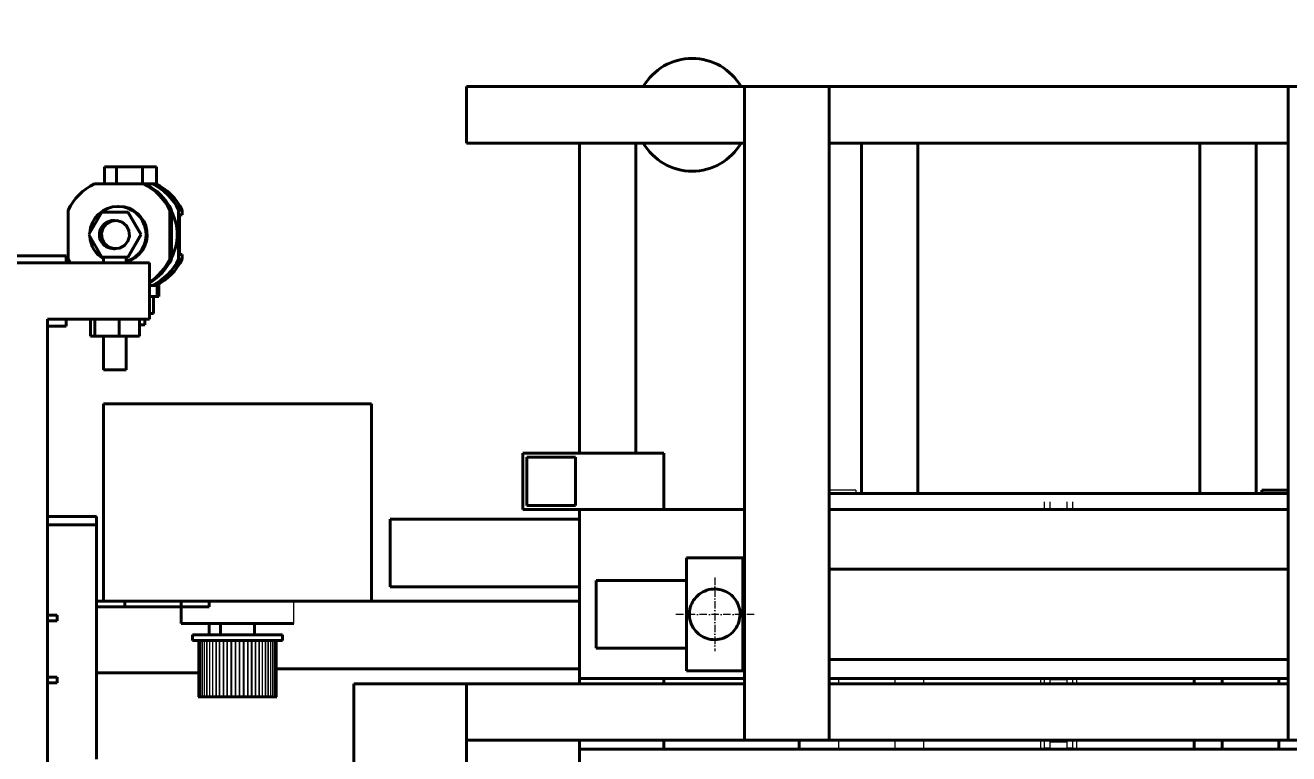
# Model space of a CAD drawing. Header units: millimetres. Extents: x -535 to 3636, y 24 to 870.
# Drawn here: x -382.5 to -179.5, y 603.9 to 721 of the extents above; entities that cross this region are included whole.
import ezdxf

# ---------------------------------------------------------------- set-up
doc = ezdxf.new("R2010")
doc.units = ezdxf.units.MM
doc.header["$PDMODE"] = 1
doc.header["$PDSIZE"] = -1
doc.linetypes.add('ACAD_ISO10W100', pattern=[18, 12, -3, 0, -3])
doc.styles.get("Standard").update_dxf_attribs({"font": 'times_0.ttf'})
doc.dimstyles.new('ISO-25', dxfattribs={"dimtxt": 2.5, "dimasz": 2.5, "dimexe": 1.25, "dimexo": 0.625, "dimtad": 1, "dimtxsty": 'Standard', "dimcen": 2.5, "dimadec": 0, "dimazin": 0, "dimtfac": 1, "dimtmove": 0, "dimatfit": 3, "dimfxl": 1, "dimarcsym": 0})

# ---------------------------------------------------------------- blocks, each defined once
blk = doc.blocks.new('*D81')
at = {"color": 0, "lineweight": -2}
for p, q in [((-469.46, 691.35), (-469.46, 793.57)), ((50.97, 792.57), (-466.16, 792.57)), ((54.27, 692.09), (54.27, 793.57))]:
    blk.add_line(p, q, dxfattribs=at)
at = {"color": 0, "lineweight": 15}
for points in [[(-466.16, 793.12), (-466.16, 792.02), (-469.46, 792.57)], [(50.97, 793.12), (50.97, 792.02), (54.27, 792.57)]]:
    blk.add_solid(points, dxfattribs=at)
at = {"layer": 'Defpoints', "color": 0, "lineweight": 15}
for p in [(-469.46, 792.57), (-469.46, 690.35), (54.27, 691.09)]:
    blk.add_point(p, dxfattribs=at)
at = {"color": 0, "lineweight": 15, "insert": (-207.59, 795.88), "char_height": 3.5, "attachment_point": 5}
blk.add_mtext('600', dxfattribs=at)

msp = doc.modelspace()

# ---------------------------------------------------------------- linework, layer by layer
at = {"color": 7, "linetype": 'Continuous', "lineweight": 40}
for p, q in [((-311.5788, 711.1652), (-311.5788, 702.1022)), ((-266.8961, 711.1652), (-311.5788, 711.1652)), ((-266.8961, 711.1652), (-266.8961, 606.0942)), ((-266.8961, 711.1652), (-253.3016, 711.1652)), ((-253.3016, 606.0942), (-253.3016, 711.1652)), ((-179.5329, 711.1652), (-253.3016, 711.1652)), ((-179.5329, 711.1652), (-179.5329, 606.0942)), ((-179.5329, 711.1652), (-165.9384, 711.1652)), ((-266.8961, 702.1022), (-311.5788, 702.1022)), ((-293.4528, 652.2557), (-293.4528, 702.1022)), ((-284.3898, 652.2557), (-284.3898, 702.1022)), ((-179.5329, 702.1022), (-253.3016, 702.1022)), ((-248.1378, 702.1022), (-248.1378, 645.784)), ((-239.0748, 702.1022), (-239.0748, 645.784)), ((-193.7598, 702.1022), (-193.7598, 645.784)), ((-184.6968, 702.1022), (-184.6968, 645.784)), ((-369.7584, 698.2504), (-369.7584, 695.5315)), ((-369.7584, 698.2504), (-367.833, 698.2504)), ((-367.833, 698.2504), (-367.833, 695.5315)), ((-367.833, 698.2504), (-363.6513, 698.2504)), ((-363.6513, 698.2504), (-363.6513, 695.5315)), ((-363.6513, 698.2504), (-361.3951, 698.2504)), ((-361.3951, 698.2504), (-361.3951, 695.5315)), ((-363.4993, 695.5315), (-371.3981, 695.5315)), ((-363.4993, 695.5315), (-363.2289, 695.5315)), ((-362.0641, 695.5315), (-363.2289, 695.5315)), ((-362.0641, 695.5315), (-361.6383, 695.5315)), ((-361.6383, 695.5315), (-361.3951, 695.5315)), ((-375.6033, 683.4244), (-375.6033, 691.3253)), ((-372.3098, 687.3748), (-370.2173, 691)), ((-370.2173, 691), (-366.0324, 691)), ((-367.4487, 691.9063), (-367.6151, 691.9063)), ((-365.97, 691), (-366.0324, 691)), ((-366.0324, 691), (-363.9399, 687.3748)), ((-365.97, 691), (-363.8775, 687.3748)), ((-359.2942, 683.4244), (-359.2942, 691.3253)), ((-359.2942, 691.3253), (-359.0238, 691.3253)), ((-359.0238, 683.4244), (-359.0238, 691.3253)), ((-357.859, 691.3253), (-357.2974, 691.3253)), ((-357.859, 683.4244), (-357.859, 691.3253)), ((-357.2974, 690.5469), (-357.6926, 690.5469)), ((-357.6926, 690.5469), (-357.6926, 684.2028)), ((-357.2974, 690.5469), (-357.2974, 691.3253)), ((-368.1248, 689.6406), (-368.3328, 689.6406)), ((-370.2173, 683.7496), (-372.3098, 687.3748)), ((-363.9399, 687.3748), (-366.0324, 683.7496)), ((-363.8775, 687.3748), (-365.97, 683.7496)), ((-363.8775, 687.3748), (-363.9399, 687.3748)), ((-368.3328, 685.1091), (-368.1248, 685.1091)), ((-391.4889, 683.9762), (-375.9527, 683.9762)), ((-390.8787, 682.8433), (-362.5359, 682.8433)), ((-375.9527, 682.8433), (-375.9527, 683.9762)), ((-375.6033, 683.4244), (-375.2954, 682.8433)), ((-369.3234, 683.7496), (-370.2173, 683.7496)), ((-369.9062, 683.7496), (-369.9062, 682.8433)), ((-366.9262, 683.7496), (-369.3234, 683.7496)), ((-366.0324, 683.7496), (-366.9262, 683.7496)), ((-366.281, 682.8433), (-366.281, 683.7496)), ((-365.97, 683.7496), (-366.0324, 683.7496)), ((-362.5359, 673.7803), (-362.5359, 682.8433)), ((-359.2942, 683.4244), (-359.0238, 683.4244)), ((-357.859, 683.4244), (-357.2974, 683.4244)), ((-357.6926, 684.2028), (-357.2974, 684.2028)), ((-357.2974, 683.4244), (-357.2974, 684.2028)), ((-362.0641, 679.2181), (-362.5359, 679.2181)), ((-362.0641, 679.2181), (-361.6782, 679.2181)), ((-361.6782, 679.2181), (-361.2801, 679.2181)), ((-361.2801, 677.4055), (-361.2801, 679.2181)), ((-361.2801, 679.2181), (-361.0452, 679.2181)), ((-361.0452, 677.4055), (-361.0452, 679.2181)), ((-361.2801, 677.4055), (-362.5359, 677.4055)), ((-361.8817, 677.4055), (-361.8817, 674.6866)), ((-361.0452, 677.4055), (-361.2801, 677.4055)), ((-361.8817, 674.6866), (-362.5359, 674.6866)), ((-378.9449, 673.7803), (-362.5359, 673.7803)), ((-378.9449, 673.7803), (-378.9449, 546.8983)), ((-378.9449, 672.6475), (-375.9527, 672.6475)), ((-375.9527, 672.6475), (-375.9527, 673.7803)), ((-372.0206, 671.0614), (-372.0206, 673.7803)), ((-371.3127, 671.0614), (-371.3127, 673.7803)), ((-367.3858, 671.0614), (-367.3858, 673.7803)), ((-364.1667, 671.0614), (-364.1667, 673.7803)), ((-363.311, 672.874), (-364.1667, 672.874)), ((-363.311, 672.874), (-363.311, 673.7803)), ((-371.3127, 671.0614), (-372.0206, 671.0614)), ((-367.3858, 671.0614), (-371.3127, 671.0614)), ((-369.9062, 671.0614), (-369.9062, 665.6236)), ((-364.1667, 671.0614), (-367.3858, 671.0614)), ((-366.281, 665.6236), (-366.281, 671.0614)), ((-366.281, 665.6236), (-369.9062, 665.6236)), ((-369.9431, 660.1858), (-369.9431, 628.4653)), ((-348.3913, 660.1858), (-369.9431, 660.1858)), ((-326.8395, 660.1858), (-348.3913, 660.1858)), ((-326.8395, 628.4653), (-326.8395, 660.1858)), ((-302.5158, 652.2557), (-302.5158, 643.1927)), ((-279.8583, 652.2557), (-302.5158, 652.2557)), ((-279.8583, 643.1927), (-279.8583, 652.2557)), ((-294.0872, 651.6213), (-301.8814, 651.6213)), ((-301.8814, 651.6213), (-301.8814, 643.8271)), ((-294.0872, 643.8271), (-294.0872, 651.6213)), ((-179.5329, 645.784), (-253.3016, 645.784)), ((-179.5329, 646.3181), (-183.7905, 646.3181)), ((-183.7905, 646.3181), (-183.7905, 645.784)), ((-301.8814, 643.8271), (-294.0872, 643.8271)), ((-378.9449, 642.0598), (-371.0488, 642.0598)), ((-371.0488, 642.0598), (-371.0488, 640.7004)), ((-302.5158, 643.1927), (-293.4528, 643.1927)), ((-293.4528, 643.1927), (-293.4528, 616.0037)), ((-266.8961, 643.1927), (-293.4528, 643.1927)), ((-179.5329, 643.1927), (-253.3016, 643.1927)), ((-371.0488, 640.7004), (-378.9449, 640.7004)), ((-371.0488, 628.4653), (-371.0488, 640.7004)), ((-323.8845, 630.7311), (-323.8845, 641.6067)), ((-323.8845, 641.6067), (-293.4528, 641.6067)), ((-267.1701, 635.3965), (-276.2331, 635.3965)), ((-276.2331, 617.2706), (-276.2331, 635.3965)), ((-267.1701, 617.2706), (-267.1701, 635.3965)), ((-266.8961, 633.584), (-267.1701, 633.584)), ((-179.5329, 633.584), (-253.3016, 633.584)), ((-290.7339, 620.8957), (-290.7339, 631.7714)), ((-276.2331, 631.7714), (-290.7339, 631.7714)), ((-323.8845, 630.7311), (-293.4528, 630.7311)), ((-371.0488, 627.559), (-371.0488, 628.4653)), ((-371.0488, 628.4653), (-366.5173, 628.4653)), ((-366.5173, 627.559), (-371.0488, 627.559)), ((-371.0488, 603.0451), (-371.0488, 627.559)), ((-366.5173, 628.4653), (-366.5173, 627.559)), ((-357.4543, 628.4653), (-366.5173, 628.4653)), ((-357.4543, 627.559), (-366.5173, 627.559)), ((-357.4543, 627.559), (-357.4543, 628.4653)), ((-357.4543, 628.4653), (-353.8352, 628.4653)), ((-357.4543, 627.559), (-357.4543, 624.8401)), ((-352.9228, 627.559), (-357.4543, 627.559)), ((-348.3913, 628.4653), (-353.8352, 628.4653)), ((-352.9228, 628.4653), (-352.9228, 627.559)), ((-326.8395, 628.4653), (-348.3913, 628.4653)), ((-293.4528, 628.4653), (-326.8395, 628.4653)), ((-378.9449, 626.1996), (-377.4841, 626.1996)), ((-377.4841, 626.1996), (-377.3929, 626.1996)), ((-377.3929, 625.2933), (-377.3929, 626.1996)), ((-378.9449, 625.2933), (-377.4841, 625.2933)), ((-377.4841, 625.2933), (-377.3929, 625.2933)), ((-348.3913, 624.8401), (-357.4543, 624.8401)), ((-352.9228, 624.8401), (-352.9228, 623.0275)), ((-351.1102, 624.8401), (-351.1102, 623.0275)), ((-339.3283, 624.8401), (-348.3913, 624.8401)), ((-345.6724, 623.0275), (-345.6724, 624.8401)), ((-355.6417, 623.0275), (-355.6417, 622.1212)), ((-355.6417, 623.0275), (-341.1409, 623.0275)), ((-355.6417, 622.1212), (-341.1409, 622.1212)), ((-341.1409, 622.1212), (-341.1409, 623.0275)), ((-276.2331, 620.8957), (-290.7339, 620.8957)), ((-293.4528, 617.5897), (-342.053, 617.5897)), ((-276.2331, 617.2706), (-267.1701, 617.2706)), ((-267.1701, 619.0832), (-266.8961, 619.0832)), ((-253.3016, 619.0832), (-179.5329, 619.0832)), ((-378.9449, 616.2303), (-377.4841, 616.2303)), ((-378.9449, 615.324), (-377.4841, 615.324)), ((-377.4841, 616.2303), (-377.3929, 616.2303)), ((-377.4841, 615.324), (-377.3929, 615.324)), ((-377.3929, 615.324), (-377.3929, 616.2303)), ((-354.7296, 616.9067), (-371.0488, 616.9067)), ((-266.8961, 616.0037), (-293.4528, 616.0037)), ((-293.4528, 615.1572), (-293.4528, 616.0037)), ((-279.8583, 615.1572), (-279.8583, 616.0037)), ((-179.5329, 616.0037), (-253.3016, 616.0037)), ((-194.6661, 616.0037), (-194.6661, 615.1572)), ((-190.1346, 615.1572), (-190.1346, 616.0037)), ((-181.0716, 615.1572), (-181.0716, 616.0037)), ((-311.5788, 615.1572), (-329.7048, 615.1572)), ((-329.7048, 579.5396), (-329.7048, 615.1572)), ((-311.5788, 579.5396), (-311.5788, 615.1572)), ((-266.8961, 615.1572), (-311.5788, 615.1572)), ((-179.5329, 615.1572), (-253.3016, 615.1572)), ((-354.7296, 613.0582), (-354.7233, 613.0582)), ((-354.7233, 613.0582), (-354.6664, 613.0582)), ((-354.6664, 613.0582), (-354.6476, 613.0582)), ((-354.6476, 613.0582), (-354.5346, 613.0582)), ((-354.5346, 613.0582), (-354.5034, 613.0582)), ((-354.5034, 613.0582), (-354.3354, 613.0582)), ((-354.3354, 613.0582), (-354.2922, 613.0582)), ((-354.2922, 613.0582), (-354.071, 613.0582)), ((-354.071, 613.0582), (-354.0163, 613.0582)), ((-354.0163, 613.0582), (-353.7445, 613.0582)), ((-353.7445, 613.0582), (-353.6789, 613.0582)), ((-353.6789, 613.0582), (-353.3593, 613.0582)), ((-353.3593, 613.0582), (-353.2835, 613.0582)), ((-353.2835, 613.0582), (-352.9197, 613.0582)), ((-352.9197, 613.0582), (-352.8344, 613.0582)), ((-352.8344, 613.0582), (-352.4304, 613.0582)), ((-352.4304, 613.0582), (-352.3368, 613.0582)), ((-352.3368, 613.0582), (-351.8969, 613.0582)), ((-351.8969, 613.0582), (-351.7959, 613.0582)), ((-351.7959, 613.0582), (-351.325, 613.0582)), ((-351.325, 613.0582), (-351.2176, 613.0582)), ((-351.2176, 613.0582), (-350.721, 613.0582)), ((-350.721, 613.0582), (-350.6085, 613.0582)), ((-350.6085, 613.0582), (-350.0914, 613.0582)), ((-350.0914, 613.0582), (-349.975, 613.0582)), ((-349.975, 613.0582), (-349.4432, 613.0582)), ((-349.4432, 613.0582), (-349.3242, 613.0582)), ((-349.3242, 613.0582), (-348.7835, 613.0582)), ((-348.7835, 613.0582), (-348.6631, 613.0582)), ((-348.6631, 613.0582), (-348.1195, 613.0582)), ((-348.1195, 613.0582), (-347.9991, 613.0582)), ((-347.9991, 613.0582), (-347.4584, 613.0582)), ((-347.4584, 613.0582), (-347.3394, 613.0582)), ((-347.3394, 613.0582), (-346.8076, 613.0582)), ((-346.8076, 613.0582), (-346.6912, 613.0582)), ((-346.6912, 613.0582), (-346.1741, 613.0582)), ((-346.1741, 613.0582), (-346.0616, 613.0582)), ((-346.0616, 613.0582), (-345.565, 613.0582)), ((-345.565, 613.0582), (-345.4576, 613.0582)), ((-345.4576, 613.0582), (-344.9868, 613.0582)), ((-344.9868, 613.0582), (-344.8857, 613.0582)), ((-344.8857, 613.0582), (-344.4459, 613.0582)), ((-344.4459, 613.0582), (-344.3522, 613.0582)), ((-344.3522, 613.0582), (-343.9482, 613.0582)), ((-343.9482, 613.0582), (-343.8629, 613.0582)), ((-343.8629, 613.0582), (-343.4992, 613.0582)), ((-343.4992, 613.0582), (-343.4233, 613.0582)), ((-343.4233, 613.0582), (-343.1038, 613.0582)), ((-343.1038, 613.0582), (-343.0381, 613.0582)), ((-343.0381, 613.0582), (-342.7663, 613.0582)), ((-342.7663, 613.0582), (-342.7116, 613.0582)), ((-342.7116, 613.0582), (-342.4904, 613.0582)), ((-342.4904, 613.0582), (-342.4472, 613.0582)), ((-342.4472, 613.0582), (-342.2793, 613.0582)), ((-342.2793, 613.0582), (-342.2481, 613.0582)), ((-342.2481, 613.0582), (-342.135, 613.0582)), ((-342.135, 613.0582), (-342.1162, 613.0582)), ((-342.1162, 613.0582), (-342.0593, 613.0582)), ((-342.0593, 613.0582), (-342.053, 613.0582)), ((-266.8961, 606.0942), (-311.5788, 606.0942)), ((-293.4528, 604.675), (-293.4528, 606.0942)), ((-279.8583, 604.675), (-279.8583, 606.0942)), ((-266.8961, 606.0942), (-253.3016, 606.0942)), ((-258.1071, 606.0942), (-258.1071, 604.675)), ((-179.5329, 606.0942), (-253.3016, 606.0942)), ((-194.6661, 606.0942), (-194.6661, 604.675)), ((-190.1346, 604.675), (-190.1346, 606.0942)), ((-181.0716, 604.675), (-181.0716, 606.0942)), ((-179.5329, 606.0942), (-165.9384, 606.0942)), ((-139.3818, 604.675), (-293.4528, 604.675)), ((-293.4528, 601.3614), (-293.4528, 604.675))]:
    msp.add_line(p, q, dxfattribs=at)
at = {"color": 7, "linetype": 'Continuous', "lineweight": 20}
for p, q in [((-249.0441, 646.3181), (-253.3016, 646.3181)), ((-249.0441, 646.3181), (-249.0441, 645.784)), ((-218.683, 643.1927), (-218.683, 644.4136)), ((-217.7767, 643.1927), (-217.7767, 644.4136)), ((-215.0578, 643.1927), (-215.0578, 644.4136)), ((-214.1515, 643.1927), (-214.1515, 644.4136)), ((-339.3283, 624.8401), (-339.3283, 628.4653)), ((-251.763, 615.1572), (-251.763, 616.0037)), ((-242.7, 615.1572), (-242.7, 616.0037)), ((-238.1685, 616.0037), (-238.1685, 615.1572)), ((-219.3174, 615.1572), (-219.3174, 616.0037)), ((-218.683, 615.8014), (-218.683, 616.0037)), ((-218.683, 615.1572), (-218.683, 615.8014)), ((-217.7767, 615.1572), (-217.7767, 616.0037)), ((-217.7767, 615.8336), (-215.0578, 615.8336)), ((-215.0578, 615.1572), (-215.0578, 616.0037)), ((-214.1515, 615.8014), (-214.1515, 616.0037)), ((-214.1515, 615.1572), (-214.1515, 615.8014)), ((-213.5171, 615.1572), (-213.5171, 616.0037)), ((-251.763, 604.675), (-251.763, 606.0942)), ((-242.7, 604.675), (-242.7, 606.0942)), ((-238.1685, 606.0942), (-238.1685, 604.675)), ((-219.3174, 604.675), (-219.3174, 606.0942)), ((-218.683, 605.832), (-218.683, 606.0942)), ((-218.683, 604.675), (-218.683, 605.832)), ((-217.7767, 604.8673), (-217.7767, 606.0942)), ((-217.7767, 605.8643), (-215.0578, 605.8643)), ((-215.0578, 604.8673), (-215.0578, 606.0942)), ((-214.1515, 605.832), (-214.1515, 606.0942)), ((-214.1515, 604.675), (-214.1515, 605.832)), ((-213.5171, 604.675), (-213.5171, 606.0942)), ((-218.683, 604.8673), (-217.7767, 604.8673)), ((-215.0578, 604.8673), (-214.1515, 604.8673))]:
    msp.add_line(p, q, dxfattribs=at)
at = {"color": 5, "linetype": 'ACAD_ISO10W100', "lineweight": 15, "ltscale": 0.1}
for p, q in [((-271.7016, 632.2458), (-271.7016, 620.4213)), ((-265.347, 626.3336), (-278.0561, 626.3336))]:
    msp.add_line(p, q, dxfattribs=at)
at = {"color": 7, "linetype": 'Continuous', "lineweight": 15}
for p, q in [((-354.7296, 622.1212), (-354.7296, 613.0582)), ((-354.7233, 613.0582), (-354.7233, 622.1212)), ((-354.6664, 622.1212), (-354.6664, 613.0582)), ((-354.6476, 613.0582), (-354.6476, 622.1212)), ((-354.5346, 622.1212), (-354.5346, 613.0582)), ((-354.5034, 613.0582), (-354.5034, 622.1212)), ((-354.3354, 622.1212), (-354.3354, 613.0582)), ((-354.2922, 613.0582), (-354.2922, 622.1212)), ((-354.071, 622.1212), (-354.071, 613.0582)), ((-354.0163, 613.0582), (-354.0163, 622.1212)), ((-353.7445, 622.1212), (-353.7445, 613.0582)), ((-353.6789, 613.0582), (-353.6789, 622.1212)), ((-353.3593, 622.1212), (-353.3593, 613.0582)), ((-353.2835, 613.0582), (-353.2835, 622.1212)), ((-352.9197, 622.1212), (-352.9197, 613.0582)), ((-352.8344, 613.0582), (-352.8344, 622.1212)), ((-352.4304, 622.1212), (-352.4304, 613.0582)), ((-352.3368, 613.0582), (-352.3368, 622.1212)), ((-351.8969, 622.1212), (-351.8969, 613.0582)), ((-351.7959, 613.0582), (-351.7959, 622.1212)), ((-351.325, 622.1212), (-351.325, 613.0582)), ((-351.2176, 613.0582), (-351.2176, 622.1212)), ((-350.721, 622.1212), (-350.721, 613.0582)), ((-350.6085, 613.0582), (-350.6085, 622.1212)), ((-350.0914, 622.1212), (-350.0914, 613.0582)), ((-349.975, 613.0582), (-349.975, 622.1212)), ((-349.4432, 622.1212), (-349.4432, 613.0582)), ((-349.3242, 613.0582), (-349.3242, 622.1212)), ((-348.7835, 622.1212), (-348.7835, 613.0582)), ((-348.6631, 613.0582), (-348.6631, 622.1212)), ((-348.1195, 622.1212), (-348.1195, 613.0582)), ((-347.9991, 613.0582), (-347.9991, 622.1212)), ((-347.4584, 622.1212), (-347.4584, 613.0582)), ((-347.3394, 613.0582), (-347.3394, 622.1212)), ((-346.8076, 622.1212), (-346.8076, 613.0582)), ((-346.6912, 613.0582), (-346.6912, 622.1212)), ((-346.1741, 622.1212), (-346.1741, 613.0582)), ((-346.0616, 613.0582), (-346.0616, 622.1212)), ((-345.565, 622.1212), (-345.565, 613.0582)), ((-345.4576, 613.0582), (-345.4576, 622.1212)), ((-344.9868, 622.1212), (-344.9868, 613.0582)), ((-344.8857, 613.0582), (-344.8857, 622.1212)), ((-344.4459, 622.1212), (-344.4459, 613.0582)), ((-344.3522, 613.0582), (-344.3522, 622.1212)), ((-343.9482, 622.1212), (-343.9482, 613.0582)), ((-343.8629, 613.0582), (-343.8629, 622.1212)), ((-343.4992, 622.1212), (-343.4992, 613.0582)), ((-343.4233, 613.0582), (-343.4233, 622.1212)), ((-343.1038, 622.1212), (-343.1038, 613.0582)), ((-343.0381, 613.0582), (-343.0381, 622.1212)), ((-342.7663, 622.1212), (-342.7663, 613.0582)), ((-342.7116, 613.0582), (-342.7116, 622.1212)), ((-342.4904, 622.1212), (-342.4904, 613.0582)), ((-342.4472, 613.0582), (-342.4472, 622.1212)), ((-342.2793, 622.1212), (-342.2793, 613.0582)), ((-342.2481, 613.0582), (-342.2481, 622.1212)), ((-342.135, 622.1212), (-342.135, 613.0582)), ((-342.1162, 613.0582), (-342.1162, 622.1212)), ((-342.0593, 622.1212), (-342.0593, 613.0582)), ((-342.053, 613.0582), (-342.053, 622.1212))]:
    msp.add_line(p, q, dxfattribs=at)
at = {"color": 7, "linetype": 'Continuous', "lineweight": 40, "flags": 128}
msp.add_lwpolyline([(-367.776, 689.6295), (-368.6557, 689.5436), (-369.4355, 689.1275), (-369.9968, 688.4447), (-370.2541, 687.5989), (-370.1682, 686.719), (-369.7523, 685.939), (-369.0696, 685.3776), (-368.224, 685.1202), (-367.3444, 685.2061), (-366.5646, 685.6221), (-366.0033, 686.305), (-365.746, 687.1508), (-365.8318, 688.0307), (-366.2478, 688.8107), (-366.9305, 689.3721), (-367.776, 689.6295)], dxfattribs=at)
at = {"lineweight": 15}
msp.add_circle((-271.7016, 626.3336), 4.0781, dxfattribs=at)
at = {"color": 7, "linetype": 'Continuous', "lineweight": 40}
for centre, radius, start, end in [((-275.3268, 706.6337), 9.063, 90, 150), ((-275.3268, 706.6337), 9.063, 30, 90), ((-275.3268, 706.6337), 9.063, 210, 330), ((-367.4472, 687.3765), 9.0617, 115.849318, 154.165769), ((-367.4503, 687.3765), 9.0617, 25.834246, 64.150667), ((-367.1799, 687.3765), 9.0617, 25.834246, 64.150667), ((-366.0151, 687.3765), 9.0617, 25.834246, 64.150667), ((-365.4535, 687.3765), 9.0617, 25.834246, 64.150667), ((-367.6145, 687.3755), 4.5309, 90.00768, 176.183672), ((-367.6162, 687.3747), 4.5316, 287.135038, 89.986732), ((-367.4498, 687.3747), 4.5316, 284.945704, 89.98681), ((-366.0173, 687.3748), 7.9318, 331.848696, 28.151304), ((-368.3332, 687.3752), 2.2655, 80.692017, 281.086731), ((-367.6127, 687.3753), 4.5328, 183.827877, 239.602362), ((-367.4507, 687.3735), 9.0622, 302.842335, 334.165041), ((-367.1802, 687.3735), 9.0621, 300.829624, 334.165163), ((-366.0151, 687.3732), 9.0617, 295.849333, 334.165754), ((-365.4535, 687.3732), 9.0617, 295.849333, 334.165754)]:
    msp.add_arc(centre, radius, start, end, dxfattribs=at)
msp.add_open_spline([(-267.6232, 626.3336), (-267.664, 625.899), (-267.7455, 625.0308), (-268.3756, 623.8624), (-269.3317, 622.9188), (-270.5925, 622.3245), (-271.9651, 622.1925), (-273.237, 622.487), (-274.3483, 623.1402), (-275.2423, 624.1532), (-275.7656, 625.4532), (-275.8208, 626.8235), (-275.4593, 628.0801), (-274.7338, 629.166), (-273.6597, 630.0023), (-272.3326, 630.4427), (-270.9776, 630.4152), (-269.7606, 629.993), (-268.7117, 629.2143), (-267.9308, 628.0859), (-267.6422, 627.0386), (-267.6264, 626.451), (-267.6232, 626.3336)], degree=3, knots=[0, 0, 0, 0, 0.05017587, 0.10025274, 0.15293449, 0.20870685, 0.26144589, 0.30935507, 0.35838758, 0.4123264, 0.46788211, 0.51945852, 0.56797486, 0.61803054, 0.67221326, 0.72771459, 0.77841264, 0.8259539, 0.87659741, 0.93181617, 0.98637996, 1, 1, 1, 1], dxfattribs=at)

# ---------------------------------------------------------------- dimensions: what is measured, and where the dimension line sits
at = {"color": 1, "lineweight": 15}
dim = msp.add_linear_dim(base=(-469.462, 792.5714), p1=(54.2735, 691.0924), p2=(-469.462, 690.3535), text='600', dimstyle='ISO-25', override={"dimtxt": 3.5, "dimasz": 3.302, "dimexe": 1, "dimexo": 1, "dimgap": 1.524, "dimtih": 1, "dimtoh": 1, "dimlfac": 5, "dimzin": 0, "dimadec": 2, "dimtzin": 0}, dxfattribs=at)
dim.commit()
dim.dimension.update_dxf_attribs({"geometry": '*D81', "text_midpoint": (-207.5942, 795.8757)})

doc.saveas('drawing.dxf')
